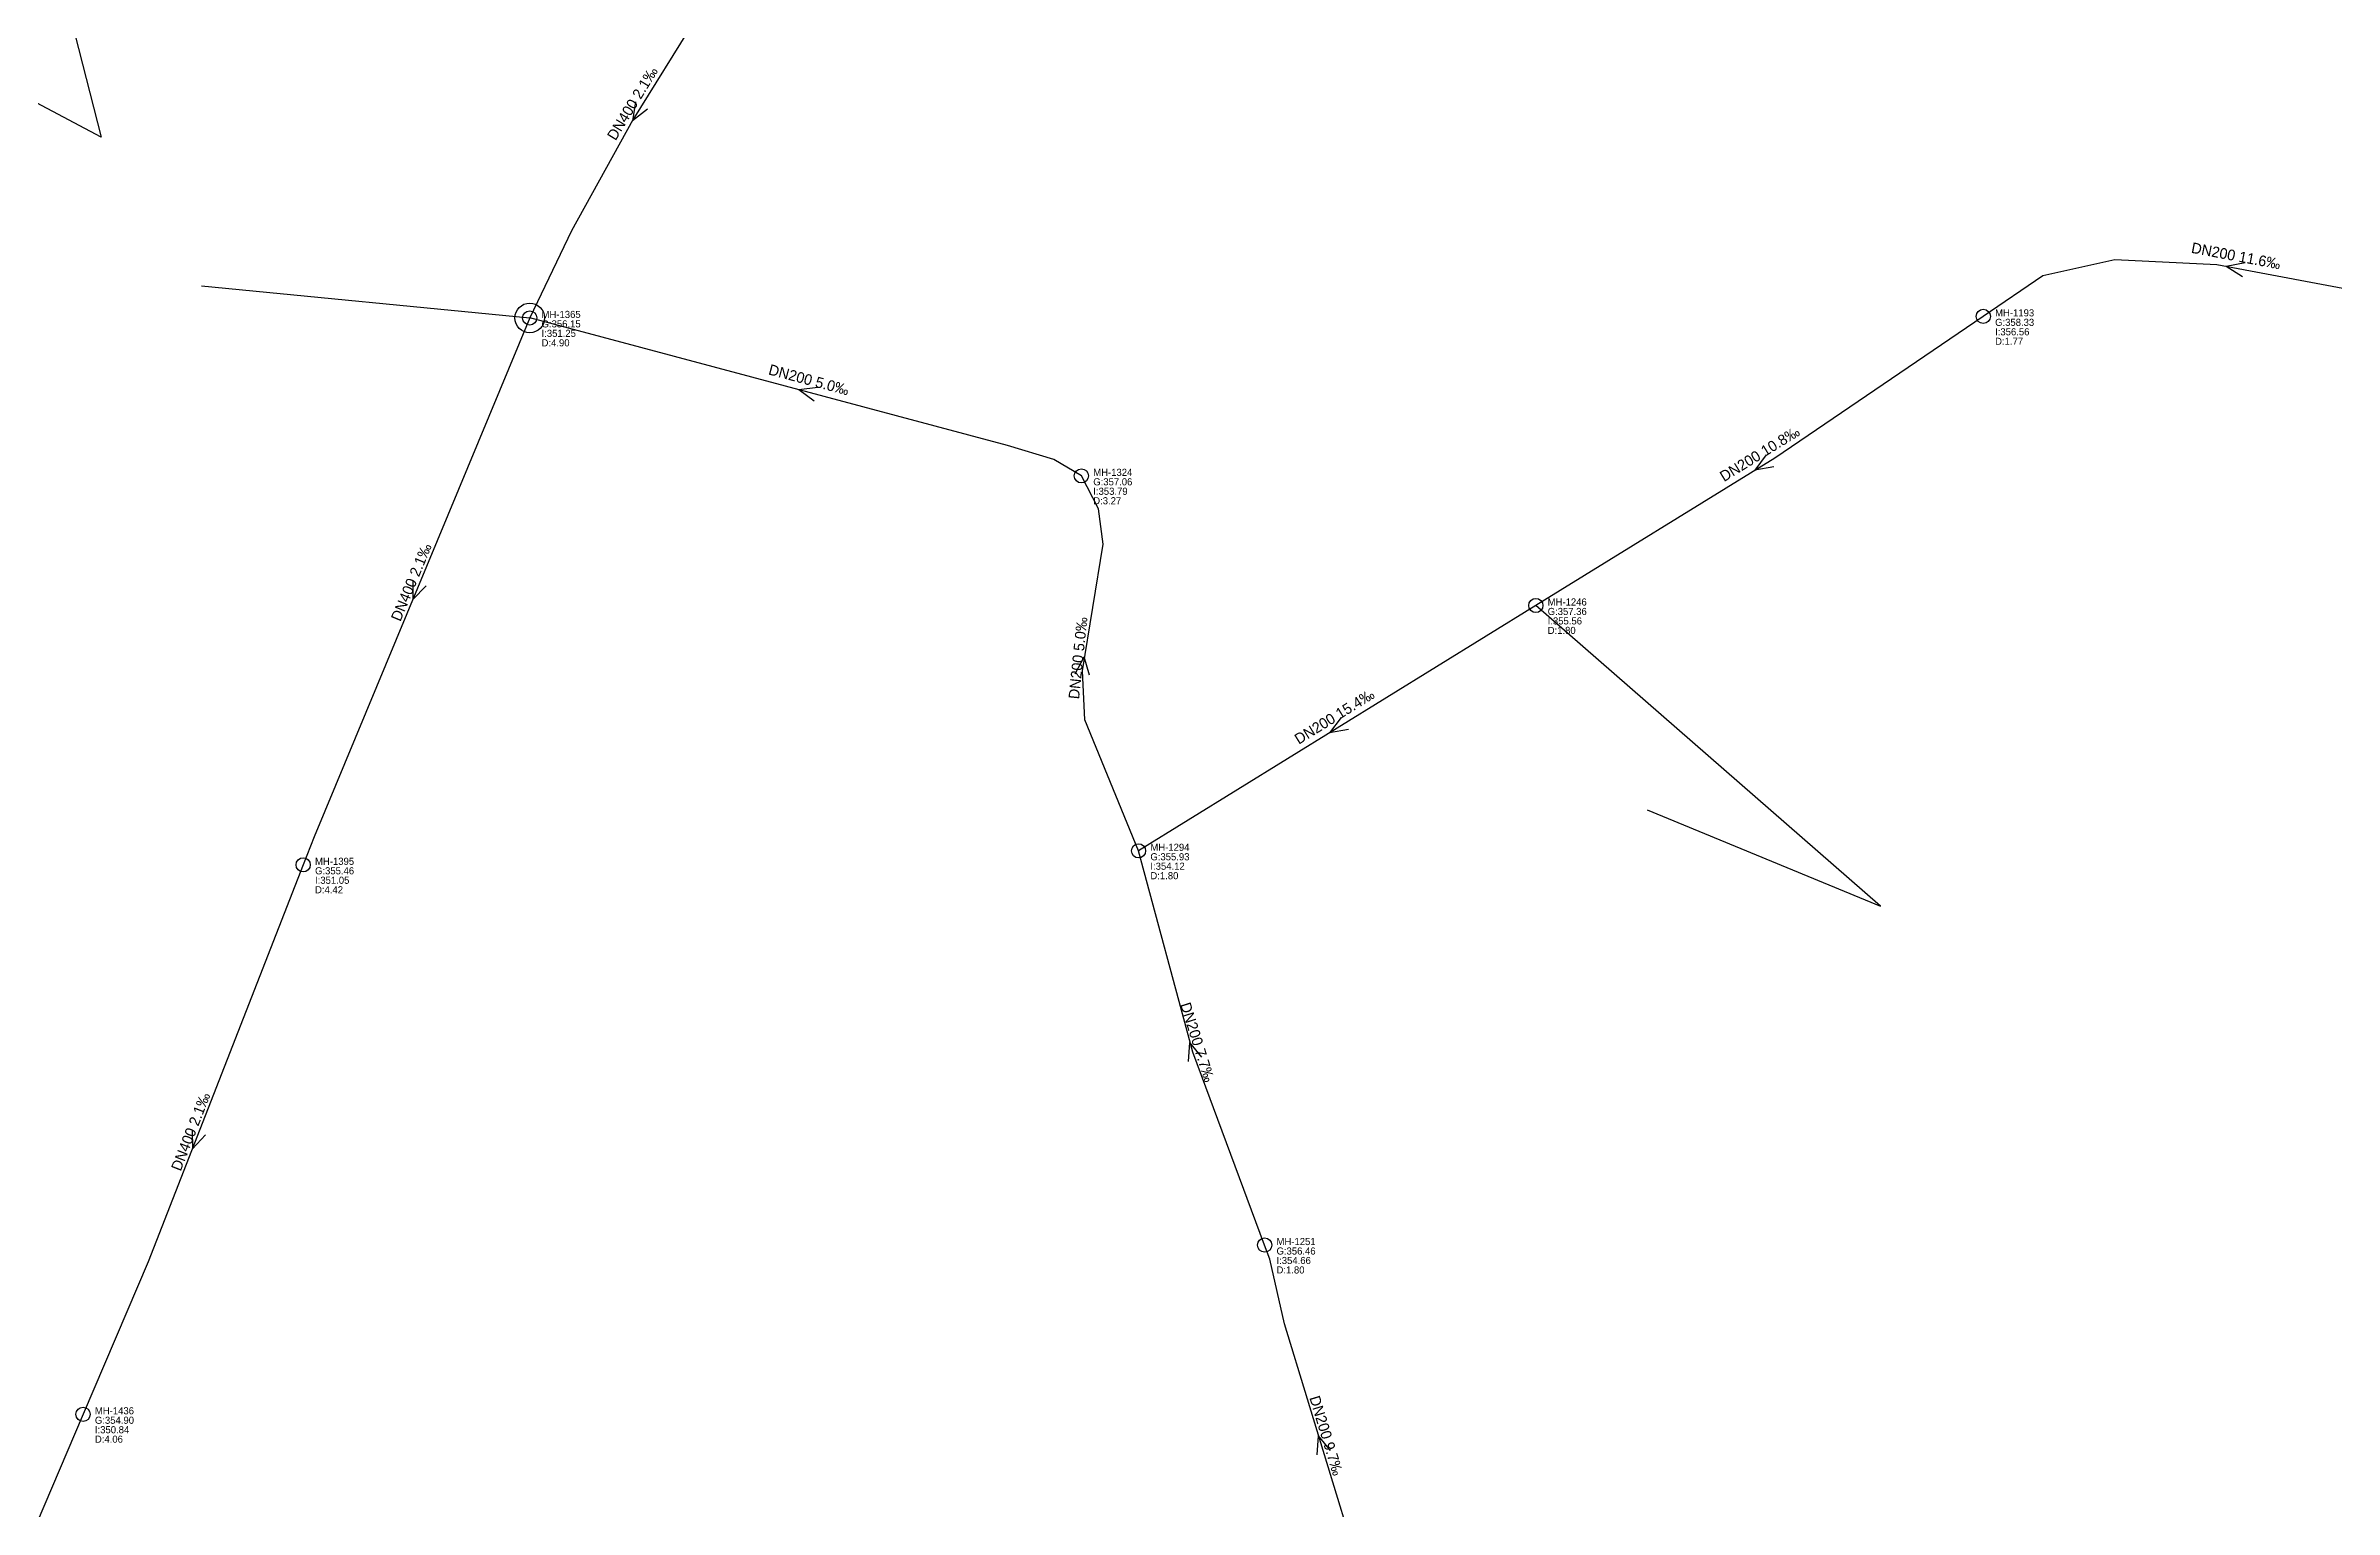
# Model space of a CAD drawing. Header units: metres. Extents: x 449900 to 451990, y 2566732 to 2570847.
# Drawn here: x 450700.7 to 451087.2, y 2568051.8 to 2568299 of the extents above; entities that cross this region are included whole.
import ezdxf
from ezdxf.enums import TextEntityAlignment as Align

# ---------------------------------------------------------------- set-up
doc = ezdxf.new("R2010")
doc.units = ezdxf.units.M
for name, color, linetype in [('SEW-DROP', 6, 'Continuous'), ('SEW-LABEL', 2, 'Continuous'), ('SEW-MH', 7, 'Continuous'), ('SEW-MH-LABEL', 8, 'Continuous'), ('SEW-PIPE-DN200', 3, 'Continuous'), ('SEW-PIPE-DN400', 6, 'Continuous'), ('SEW-RIDER', 8, 'Continuous')]:
    doc.layers.add(name, color=color, linetype=linetype)

msp = doc.modelspace()

# ---------------------------------------------------------------- linework, layer by layer
at = {"layer": 'SEW-DROP'}
msp.add_circle((450782.44, 2568253.05), 2.5, dxfattribs=at)
at = {"layer": 'SEW-LABEL'}
for p, q in [((450800.3, 2568289.54), (450799.77, 2568286.36)), ((450802.35, 2568288.3), (450799.77, 2568286.36)), ((451072.16, 2568262.36), (451068.99, 2568261.74)), ((451071.71, 2568260), (451068.99, 2568261.74)), ((450831.12, 2568241.31), (450827.91, 2568240.93)), ((450830.5, 2568238.99), (450827.91, 2568240.93)), ((450991.3, 2568229.93), (450989.38, 2568227.33)), ((450992.56, 2568227.89), (450989.38, 2568227.33)), ((450762.72, 2568208.72), (450762.68, 2568205.49)), ((450764.94, 2568207.8), (450762.68, 2568205.49)), ((450874.59, 2568192.95), (450876.09, 2568195.81)), ((450876.97, 2568192.7), (450876.09, 2568195.81)), ((450919.47, 2568185.56), (450917.54, 2568182.96)), ((450920.73, 2568183.52), (450917.54, 2568182.96)), ((450893.68, 2568127.44), (450893.92, 2568130.67)), ((450895.97, 2568128.16), (450893.92, 2568130.67)), ((450725.43, 2568115.91), (450725.46, 2568112.68)), ((450727.67, 2568115.04), (450725.46, 2568112.68)), ((450915.42, 2568061.01), (450915.69, 2568064.23)), ((450917.71, 2568061.7), (450915.69, 2568064.23))]:
    msp.add_line(p, q, dxfattribs=at)
at = {"layer": 'SEW-MH'}
for centre in [(450782.44, 2568253.05), (451027.94, 2568253.31), (450875.62, 2568226.37), (450952.37, 2568204.47), (450885.27, 2568163.03), (450744.18, 2568160.66), (450906.57, 2568096.43), (450707, 2568067.84)]:
    msp.add_circle(centre, 1.2, dxfattribs=at)
at = {"layer": 'SEW-PIPE-DN200'}
for points in [[(451114.5, 2568252.54), (451112.06, 2568253.61), (451067.41, 2568262.04), (451050.14, 2568262.88), (451038.02, 2568260.14), (451027.94, 2568253.31)], [(450875.62, 2568226.37), (450870.96, 2568229.11), (450863.15, 2568231.53), (450782.44, 2568253.05)], [(451027.94, 2568253.31), (450992.71, 2568229.39), (450952.37, 2568204.47)], [(450885.27, 2568163.03), (450876.22, 2568185.15), (450875.79, 2568193.43), (450879.28, 2568214.85), (450878.52, 2568220.8), (450875.62, 2568226.37), (450875.62, 2568226.37)], [(450952.37, 2568204.47), (450885.27, 2568163.03)], [(450906.57, 2568096.43), (450894.43, 2568129.02), (450885.27, 2568163.03)], [(450925.38, 2568029.05), (450921.57, 2568044.92), (450909.94, 2568083.15), (450907.45, 2568094.06), (450906.57, 2568096.43)]]:
    msp.add_lwpolyline(points, dxfattribs=at)
at = {"layer": 'SEW-PIPE-DN400'}
for points in [[(450821.13, 2568320.83), (450799.85, 2568286.51), (450789.51, 2568267.74), (450782.44, 2568253.05)], [(450782.44, 2568253.05), (450746.02, 2568165.39), (450744.18, 2568160.66)], [(450744.18, 2568160.66), (450718.02, 2568093.62), (450707, 2568067.84)], [(450707, 2568067.84), (450691.06, 2568030.59), (450673.28, 2567982.83)]]:
    msp.add_lwpolyline(points, dxfattribs=at)
at = {"layer": 'SEW-RIDER'}
for points in [[(450690.5, 2568286.41), (450703.07, 2568310.95), (450710.07, 2568283.58), (450669.07, 2568305.32)], [(450727.02, 2568258.48), (450782.44, 2568253.05)], [(450971.17, 2568169.98), (451010.56, 2568153.66), (450952.37, 2568204.47)]]:
    msp.add_lwpolyline(points, dxfattribs=at)

# ---------------------------------------------------------------- texts
at = {"layer": 'SEW-LABEL'}
for s, rotation, p in [('DN400 2.1‰', 58.6957, (450800.55, 2568288.84)), ('DN200 11.6‰', 349.3151, (451070.46, 2568262.66)), ('DN200 5.0‰', 345.0705, (450829.36, 2568241.74)), ('DN200 10.8‰', 31.7004, (450990.65, 2568229.32)), ('DN400 2.1‰', 67.4408, (450763.26, 2568208.08)), ('DN200 5.0‰', 84.1046, (450875.93, 2568195.51)), ('DN200 15.4‰', 31.7004, (450918.82, 2568184.95)), ('DN200 7.7‰', 287.4559, (450894.37, 2568130.44)), ('DN400 2.1‰', 68.6898, (450726.01, 2568115.28)), ('DN200 9.7‰', 286.9169, (450916.13, 2568063.99))]:
    msp.add_text(s, height=1.8, rotation=rotation, dxfattribs=at).set_placement(p, align=Align.CENTER)
at = {"layer": 'SEW-MH-LABEL'}
for s, p in [('G:356.15', (450784.44, 2568251.45)), ('MH-1365', (450784.44, 2568253.05)), ('G:358.33', (451029.94, 2568251.71)), ('MH-1193', (451029.94, 2568253.31)), ('I:356.56', (451029.94, 2568250.11)), ('D:4.90', (450784.44, 2568248.25)), ('I:351.25', (450784.44, 2568249.85)), ('D:1.77', (451029.94, 2568248.51)), ('G:357.06', (450877.62, 2568224.77)), ('MH-1324', (450877.62, 2568226.37)), ('I:353.79', (450877.62, 2568223.17)), ('D:3.27', (450877.62, 2568221.57)), ('MH-1246', (450954.37, 2568204.47)), ('G:357.36', (450954.37, 2568202.87)), ('I:355.56', (450954.37, 2568201.27)), ('D:1.80', (450954.37, 2568199.67)), ('G:355.93', (450887.27, 2568161.43)), ('MH-1294', (450887.27, 2568163.03)), ('G:355.46', (450746.18, 2568159.06)), ('MH-1395', (450746.18, 2568160.66)), ('I:351.05', (450746.18, 2568157.46)), ('D:1.80', (450887.27, 2568158.23)), ('I:354.12', (450887.27, 2568159.83)), ('D:4.42', (450746.18, 2568155.86)), ('MH-1251', (450908.57, 2568096.43)), ('G:356.46', (450908.57, 2568094.83)), ('D:1.80', (450908.57, 2568091.63)), ('I:354.66', (450908.57, 2568093.23)), ('G:354.90', (450709, 2568066.24)), ('MH-1436', (450709, 2568067.84)), ('I:350.84', (450709, 2568064.64)), ('D:4.06', (450709, 2568063.04))]:
    msp.add_text(s, height=1.2, dxfattribs=at).set_placement(p)

doc.saveas('drawing.dxf')
